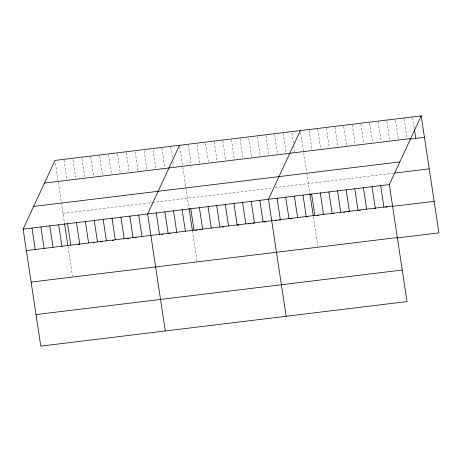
<?xml version="1.0" encoding="UTF-8"?>
<svg xmlns="http://www.w3.org/2000/svg" width="462" height="462" viewBox="0 0 462 462"><rect width="100%" height="100%" fill="white"/><g stroke="black" fill="none" stroke-linecap="round" stroke-linejoin="round"><path stroke-width="0.35" stroke-dasharray="2.31 1.73" d="M63.005 213.392L151.94 202.575M152.627 202.495L272.511 187.913M275.167 187.589L394.022 173.135M412.682 117.631L414.247 128.003M404.048 118.682L406.976 138.04M395.518 120.42L398.342 139.085M386.885 121.471L389.709 140.136M378.153 121.829L381.081 141.187M369.519 122.88L372.447 142.238M360.886 123.931L363.813 143.289M352.252 124.977L355.18 144.335M343.728 126.721L346.552 145.386M334.99 127.079L337.918 146.437M326.357 128.13L329.285 147.488M317.723 129.175L320.651 148.533M309.095 130.226L312.023 149.584M300.67 132.658L303.39 150.635M303.696 152.674L306.676 172.384M306.78 173.042L309.904 193.705M313.38 216.695L317.85 246.263M291.932 133.021L293.399 142.7M293.919 146.154L294.756 151.686M283.194 133.379L286.122 152.737M274.567 134.425L277.495 153.782M265.933 135.476L268.861 154.834M257.299 136.527L260.227 155.885M248.77 138.265L251.594 156.936M240.038 138.623L242.966 157.987M231.404 139.674L234.436 159.725M222.771 140.725L225.699 160.083M214.137 141.776L217.065 161.134M205.613 143.515L208.437 162.185M196.979 144.566L199.803 163.23M188.242 144.924L191.17 164.281M179.712 146.668L182.536 165.332M182.848 167.371L185.828 187.081M185.926 187.739L188.946 207.727M192.429 230.74L197.003 260.961M170.715 147.055L172.39 158.12M172.915 161.573L173.643 166.412M161.821 148.14L164.749 167.498M153.032 149.913L155.856 168.578M144.138 150.993L146.962 169.658M135.245 152.073L138.069 170.738M126.247 152.466L129.175 171.824M117.354 153.546L120.282 172.903M108.46 154.626L111.388 173.983M99.567 155.711L102.495 175.069M90.673 156.791L93.601 176.149M81.884 158.564L84.708 177.229M72.99 159.644L75.814 178.315M63.993 160.037L66.921 179.395M55.411 163.19L58.027 180.475M58.333 182.513L64.437 222.869M68.018 246.541L72.488 276.103"/><path stroke-width="0.69" d="M421.205 115.887L389.316 184.586L407.005 301.576L40.795 346.113L23.1 229.123L54.995 160.424L421.205 115.887L438.9 232.877L397.066 237.965M179.504 145.282L147.615 213.981L165.304 330.971M300.358 130.584L268.462 199.284L286.157 316.274M44.468 183.096L410.683 138.56M409.84 139.097L424.451 137.324M33.622 206.45L399.838 161.914M394.687 173.054L429.215 168.855M23.1 229.123L389.316 184.586M26.34 250.554L392.556 206.017M78.176 244.635L79.545 244.467M93.232 242.804L94.6 242.637M100.756 241.886L102.125 241.718M112.387 240.471L113.756 240.304M127.437 238.64L128.806 238.479M134.962 237.728L136.33 237.56M161.642 234.482L163.011 234.315M169.167 233.57L170.536 233.402M195.749 230.336L197.078 230.174M199.734 229.851L201.062 229.689M222.309 227.102L223.637 226.94M237.583 225.248L238.912 225.086M248.874 223.874L250.196 223.712M252.853 223.389L254.181 223.227M264.143 222.014L265.471 221.858M275.433 220.645L276.761 220.484M279.418 220.16L280.746 219.999M290.702 218.786L292.03 218.624M305.977 216.932L307.305 216.77M317.267 215.558L318.595 215.396M332.536 213.698L333.864 213.536M343.826 212.329L345.154 212.168M347.811 211.844L349.139 211.683M359.095 210.47L360.424 210.308M374.37 208.61L375.698 208.449M385.66 207.242L386.989 207.08M392.296 206.433L434.13 201.345M31.11 282.086L397.326 237.549M36.024 314.576L402.24 270.039M414.454 129.383L415.817 138.369M380.682 185.637L383.922 207.068M372.049 186.683L375.288 208.119M363.415 187.734L366.661 209.165M354.787 188.785L358.027 210.216M346.154 189.836L349.393 211.267M337.52 190.887L340.76 212.318M328.886 191.932L332.132 213.369M320.258 192.983L323.498 214.414M311.625 194.034L314.865 215.465M309.904 193.705L313.282 216.043M302.991 195.085L306.231 216.516M294.358 196.131L297.603 217.567M285.73 197.182L288.969 218.613M277.096 198.233L280.336 219.664M259.829 200.335L263.074 221.766M251.201 201.38L254.441 222.817M242.567 202.431L245.807 223.862M233.934 203.482L237.173 224.913M225.3 204.533L228.546 225.964M216.672 205.578L219.912 227.015M208.039 206.63L211.278 228.061M199.405 207.681L202.645 229.112M190.771 208.732L194.017 230.163M189.05 208.402L192.429 230.74M182.143 209.783L185.383 231.214M173.51 210.828L176.75 232.265M164.876 211.879L168.116 233.31M156.243 212.93L159.488 234.361M138.721 215.061L141.961 236.492M129.828 216.141L133.068 237.578M120.934 217.227L124.174 238.658M112.035 218.307L115.281 239.738M103.141 219.386L106.387 240.817M94.248 220.472L97.494 241.903M85.355 221.552L88.6 242.983M76.461 222.632L79.707 244.063M67.567 223.712L70.813 245.149M64.541 223.544L67.914 245.882M58.674 224.798L61.914 246.229M49.781 225.878L53.02 247.309M40.887 226.958L44.127 248.389M31.994 228.043L35.233 249.474"/></g></svg>
